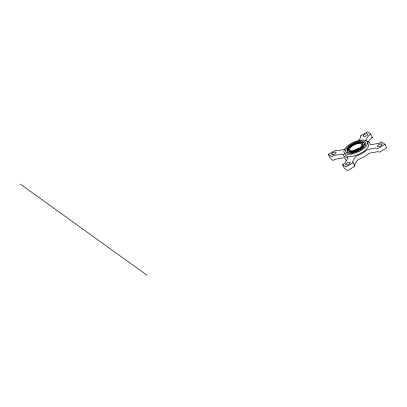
<?xml version="1.0" encoding="UTF-8"?>
<svg xmlns="http://www.w3.org/2000/svg" width="407" height="407" viewBox="0 0 407 407"><rect width="100%" height="100%" fill="white"/><g stroke="black" fill="none" stroke-linecap="round" stroke-linejoin="round"><path stroke-width="0.61" d="M344.902 158.201A2.208 0.916 -24.4 0 0 343.615 157.748L336.355 159.04A2.208 0.916 -24.4 0 0 334.813 159.62C332.148 162.571 328.617 156.034 328.556 154.299L335.765 150.132L336.503 150.519A2.203 0.916 -24.4 0 0 337.652 150.626L344.866 149.338M366.778 141.351A14.54 6.029 -24.4 0 1 370.202 144.149A2.208 0.916 -24.4 0 0 371.494 144.602L378.754 143.31A2.208 0.916 -24.4 0 0 380.296 142.73L381.756 141.946L384.981 144.317L377.681 148.56L376.943 148.173A2.203 0.916 -24.4 0 0 375.798 148.067L368.584 149.354A2.213 0.916 -24.4 0 0 366.32 150.448A14.54 6.029 -24.4 0 1 357.407 155.596A2.213 0.916 -24.4 0 0 355.448 156.949L352.686 161.437A2.203 0.916 -24.4 0 0 352.721 162.184L353.296 162.602L354.95 166.305L347.568 170.574L344.261 168.249L342.602 164.591L343.966 163.741A2.208 0.916 -24.4 0 0 345.034 162.815L347.812 158.298A2.208 0.916 -24.4 0 0 347.247 157.423M353.301 162.622L345.909 166.916L342.602 164.591M365.537 140.619A2.208 0.916 -24.4 0 1 365.639 140.395L368.416 135.877A2.208 0.916 -24.4 0 1 369.485 134.956L370.833 134.086L367.577 131.771L360.18 136.019L360.724 136.513A2.203 0.916 -24.4 0 1 360.765 137.256L358.618 140.746M354.344 165.094L357.107 160.607A2.213 0.916 -24.4 0 1 359.04 159.279A14.586 6.049 -24.4 0 0 367.984 154.105A2.213 0.916 -24.4 0 1 370.243 153.012L377.457 151.725A2.203 0.916 -24.4 0 1 378.602 151.831L379.344 152.218L386.619 148L384.991 144.297M368.533 142.043L370.075 139.535A2.208 0.916 -24.4 0 1 371.143 138.609L372.502 137.759L370.848 134.122M371.576 137.088L372.502 137.759M328.469 154.431L331.695 156.746L333.155 155.962A2.208 0.916 -24.4 0 1 334.696 155.382L341.956 154.09A2.208 0.916 -24.4 0 1 343.243 154.543M20.35 184.112L147.044 275.229M354.38 165.837A2.203 0.916 -24.4 0 1 354.288 165.751M346.815 160.572A14.586 6.049 -24.4 0 1 344.938 158.582M354.416 150.768A9.269 3.846 -24.4 0 1 359.646 148.438M347.288 157.402A14.54 6.029 -24.4 0 1 343.284 154.523M367.653 143.127A12.8 5.306 -24.4 0 1 358.542 154.345A12.8 5.306 -24.4 0 1 344.943 153.047M354.004 150.768A6.619 2.747 -24.4 0 1 359.834 148.173M347.593 152.065A9.534 3.953 -24.4 0 1 354.701 143.981A9.534 3.953 -24.4 0 1 364.85 144.551M347.99 152.422A9.534 3.953 -24.4 0 1 347.776 152.254M362.489 143.859A7.769 3.22 -24.4 0 1 357.224 150.712A7.769 3.22 -24.4 0 1 348.865 149.924M348.926 149.684A7.769 3.22 -24.4 0 1 349.023 149.435M345.838 163.97L345.675 164.311A2.473 1.023 -24.4 0 0 348.509 164.469A2.473 1.023 -24.4 0 0 349.847 162.291A2.473 1.023 -24.4 0 0 346.098 163.619L345.838 163.97M363.385 135.47L363.217 135.806A2.473 1.023 -24.4 0 0 365.557 136.177A2.473 1.023 -24.4 0 0 367.76 134.101L367.277 133.755A2.473 1.023 -24.4 0 0 363.644 135.119L363.385 135.47M381.761 144.053L381.42 143.925A2.473 1.023 -24.4 0 0 377.676 145.411A2.473 1.023 -24.4 0 0 379.207 146.515A2.473 1.023 -24.4 0 0 381.903 144.276L381.761 144.053M332.987 154.752A2.473 1.023 -24.4 0 0 336.07 152.427A2.473 1.023 -24.4 0 0 332.361 153.088A2.473 1.023 -24.4 0 0 332.987 154.752M351.445 154.039A12.8 5.306 -24.4 0 0 367.475 142.018A12.8 5.306 -24.4 0 0 348.331 145.36A12.8 5.306 -24.4 0 0 351.445 154.039M352.33 153.032A11.035 4.574 -24.4 0 0 365.807 142.598A11.035 4.574 -24.4 0 0 349.114 145.792A11.035 4.574 -24.4 0 0 352.33 153.032M352.777 152.233A9.534 3.953 -24.4 0 0 364.438 143.218A9.534 3.953 -24.4 0 0 350.03 145.965A9.534 3.953 -24.4 0 0 352.777 152.233M353.617 150.692A6.619 2.747 -24.4 0 0 361.798 144.449A6.619 2.747 -24.4 0 0 351.836 146.281A6.619 2.747 -24.4 0 0 353.617 150.692M353.037 151.343A7.769 3.22 -24.4 0 0 362.881 144.078A7.769 3.22 -24.4 0 0 351.327 146.001A7.769 3.22 -24.4 0 0 353.037 151.343"/></g></svg>
